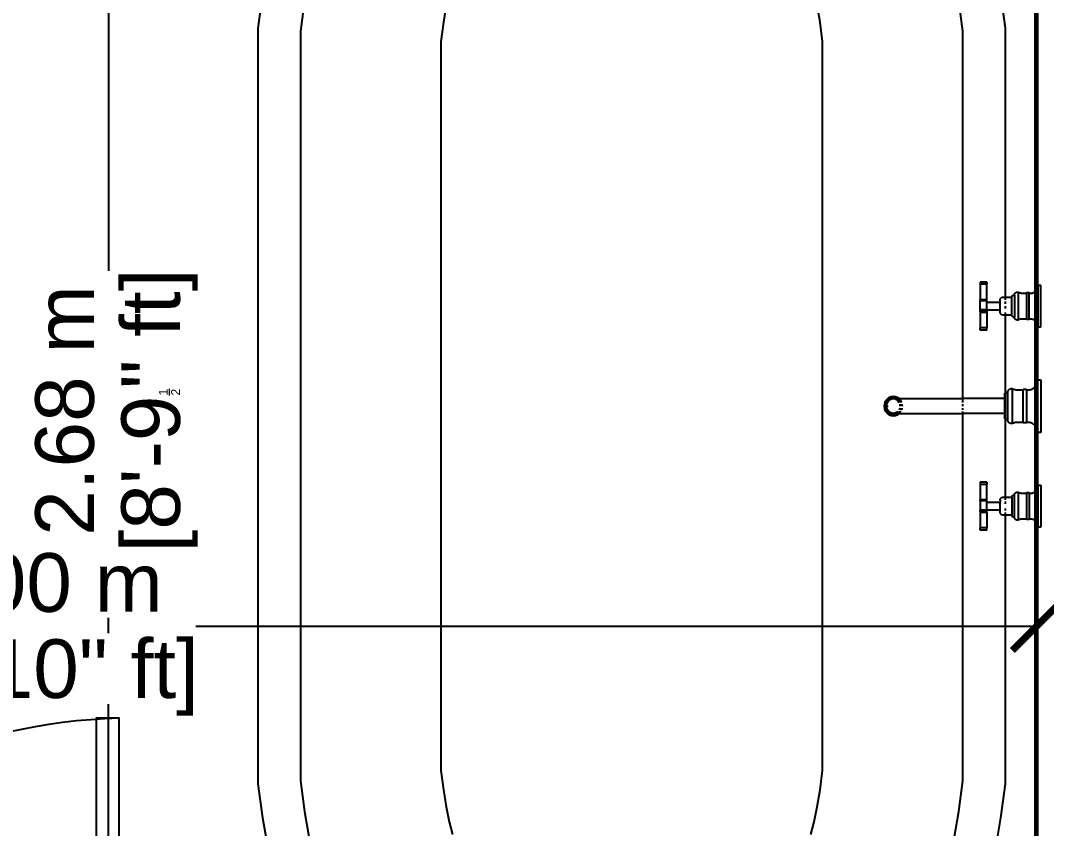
# Model space of a CAD drawing. Header units: metres. Extents: x 12.2 to 77.2, y 18.8 to 35.5.
# Drawn here: x 33.386 to 34.925, y 27.321 to 28.532 of the extents above; entities that cross this region are included whole.
import ezdxf

# ---------------------------------------------------------------- set-up
doc = ezdxf.new("R2010")
doc.units = ezdxf.units.M
doc.layers.get('Defpoints').update_dxf_attribs({"lineweight": 0})
doc.layers.add('0inne_gulv', color=7, linetype='Continuous', lineweight=13)
doc.layers.add('A-WALL', color=250, linetype='Continuous', lineweight=60)
doc.styles.add('TEXTS', font='swissl.ttf')
doc.dimstyles.new('Copy of DIMTEXT', dxfattribs={"dimscale": 0.3, "dimtxt": 0.22, "dimasz": 0.18, "dimexe": 0.05, "dimexo": 0.05, "dimgap": 0.05, "dimtad": 0, "dimzin": 1, "dimdsep": 46, "dimtxsty": 'TEXTS', "dimblk": 'ARCHTICK', "dimcen": 0.1, "dimclrd": 256, "dimclre": 6, "dimclrt": 7, "dimadec": 0, "dimazin": 0, "dimtfac": 0.15, "dimtix": 1, "dimtofl": 0, "dimtmove": 1, "dimatfit": 3, "dimldrblk": 'OPEN', "dimfxl": 1, "dimtolj": 1, "dimtzin": 0, "dimarcsym": 0})

# ---------------------------------------------------------------- blocks, each defined once
blk = doc.blocks.new('*U22')
blk.add_lwpolyline([(33.6, 1124.4, -0.396717), (966.4, 192)], format="xyb")
for points in [[(72, 192), (33.6, 192), (33.6, 1124.4), (72, 1124.4)], [(33.6, 192), (16.8, 192), (16.8, 192), (16.8, 192), (16.8, 192), (16.8, 177), (0, 177), (0, 190.9), (0, 40.9), (0, 55.9), (16.8, 55.9), (16.8, 40.9), (33.6, 40.9), (33.6, 40.9), (50, 40.9), (50, 144), (33.6, 144)], [(1000, 177), (1000, 192), (1000, 192), (1000, 40.9), (1000, 55.9), (983.2, 55.9), (983.2, 40.9), (966.4, 40.9), (966.4, 40.9), (950, 40.9), (950, 144), (966.4, 144), (966.4, 192), (983.2, 192), (983.2, 177)]]:
    blk.add_lwpolyline(points, close=True)
blk.add_lwpolyline([(33.6, 192), (72, 192)])
blk = doc.blocks.new('_ArchTick')
at = {"color": 0, "linetype": 'ByBlock', "const_width": 0.15}
blk.add_lwpolyline([(-0.5, -0.5), (0.5, 0.5)], dxfattribs=at)
blk = doc.blocks.new('*D51')
at = {"layer": '0inne_gulv', "color": 6, "lineweight": -2, "transparency": 16777216}
for p, q in [((33.5818, 29.2875), (33.4978, 29.2875)), ((33.5818, 26.6078), (33.4978, 26.6078))]:
    blk.add_line(p, q, dxfattribs=at)
at = {"layer": '0inne_gulv', "lineweight": -2, "transparency": 16777216}
for p, q in [((33.5178, 29.2875), (33.5178, 28.1571)), ((33.5178, 26.6078), (33.5178, 27.7382))]:
    blk.add_line(p, q, dxfattribs=at)
at = {"layer": 'Defpoints', "color": 0, "transparency": 16777216}
for p in [(33.6018, 29.2875), (33.5178, 26.6078), (33.6018, 26.6078)]:
    blk.add_point(p, dxfattribs=at)
at = {"layer": '0inne_gulv', "lineweight": -2, "transparency": 16777216, "xscale": 0.072, "yscale": 0.072, "zscale": 0.072}
for p, rotation in [((33.5178, 29.2875), 90), ((33.5178, 26.6078), 270)]:
    blk.add_blockref('_ArchTick', p, dxfattribs=dict(at, rotation=rotation))
at = {"layer": '0inne_gulv', "color": 7, "transparency": 16777216, "char_height": 0.088, "attachment_point": 5, "rotation": 90, "style": 'TEXTS', "bg_fill": 3, "box_fill_scale": 1.1, "bg_fill_color": 256, "bg_fill_true_color": 13158600, "bg_fill_transparency": 0}
for s, insert in [('\\A1;[8\'-9{\\H0.15x;\\S1/2;}" ft]', (33.5944, 27.9477)), ('\\A1;2.68 m', (33.4526, 27.9477))]:
    blk.add_mtext(s, dxfattribs=dict(at, insert=insert))
blk = doc.blocks.new('_Open')
at = {"color": 0, "linetype": 'ByBlock', "lineweight": -2}
for p, q in [((-1, 0.167), (0, 0)), ((-1, -0.167), (0, 0)), ((0, 0), (-1, 0))]:
    blk.add_line(p, q, dxfattribs=at)
blk = doc.blocks.new('*D52')
at = {"layer": '0inne_gulv', "color": 6, "lineweight": -2, "transparency": 16777216}
for p, q in [((31.913, 27.2639), (31.913, 27.6439)), ((34.9102, 27.2639), (34.9102, 27.6439))]:
    blk.add_line(p, q, dxfattribs=at)
at = {"layer": '0inne_gulv', "lineweight": -2, "transparency": 16777216}
for p, q in [((31.913, 27.6239), (33.1741, 27.6239)), ((34.9102, 27.6239), (33.6491, 27.6239))]:
    blk.add_line(p, q, dxfattribs=at)
at = {"layer": 'Defpoints', "color": 0, "transparency": 16777216}
for p in [(34.9102, 27.6239), (31.913, 27.1277), (34.9102, 27.1277)]:
    blk.add_point(p, dxfattribs=at)
at = {"layer": '0inne_gulv', "lineweight": -2, "transparency": 16777216, "xscale": 0.072, "yscale": 0.072, "zscale": 0.072, "rotation": 180}
blk.add_blockref('_ArchTick', (31.913, 27.6239), dxfattribs=at)
at = {"layer": '0inne_gulv', "lineweight": -2, "transparency": 16777216, "xscale": 0.072, "yscale": 0.072, "zscale": 0.072}
blk.add_blockref('_ArchTick', (34.9102, 27.6239), dxfattribs=at)
at = {"layer": '0inne_gulv', "color": 7, "transparency": 16777216, "char_height": 0.088, "attachment_point": 5, "style": 'TEXTS', "bg_fill": 3, "box_fill_scale": 1.1, "bg_fill_color": 256, "bg_fill_true_color": 13158600, "bg_fill_transparency": 0}
for s, insert in [('\\A1;3.00 m', (33.4116, 27.6892)), ('\\A1;[9\'-10" ft]', (33.4116, 27.5473))]:
    blk.add_mtext(s, dxfattribs=dict(at, insert=insert))

msp = doc.modelspace()

# ---------------------------------------------------------------- linework, layer by layer
for p, q in [((33.7422, 28.521), (33.7422, 27.3877)), ((33.806, 28.5163), (33.806, 27.3924)), ((34.7999, 27.9655), (34.7999, 28.5163)), ((34.8637, 28.1178), (34.8637, 28.521)), ((34.0165, 28.5008), (34.0165, 27.4079)), ((34.5895, 27.4079), (34.5895, 28.5008)), ((34.8359, 28.1403), (34.8259, 28.1403)), ((34.8259, 28.1403), (34.8259, 28.137)), ((34.8359, 28.137), (34.8259, 28.137)), ((34.8259, 28.137), (34.8259, 28.1139)), ((34.8359, 28.1403), (34.8359, 28.137)), ((34.8359, 28.1139), (34.8359, 28.137)), ((34.9098, 28.1273), (34.9102, 28.1278)), ((34.9102, 28.1278), (34.9107, 28.1285)), ((34.9107, 28.1285), (34.9115, 28.1298)), ((34.9115, 28.1298), (34.9121, 28.1312)), ((34.9121, 28.1312), (34.9126, 28.1327)), ((34.9126, 28.1327), (34.9128, 28.1343)), ((34.9128, 28.1343), (34.9129, 28.1358)), ((34.9129, 28.1358), (34.9169, 28.1358)), ((34.9129, 28.0728), (34.9129, 28.1358)), ((34.9169, 28.0728), (34.9169, 28.1358)), ((34.8259, 28.1123), (34.8259, 28.1139)), ((34.8359, 28.1139), (34.8259, 28.1139)), ((34.8359, 28.1123), (34.8359, 28.1139)), ((34.8559, 28.1133), (34.856, 28.1139)), ((34.8559, 28.1103), (34.8559, 28.1133)), ((34.856, 28.1139), (34.8561, 28.1145)), ((34.8561, 28.1145), (34.8563, 28.1151)), ((34.8563, 28.1151), (34.8565, 28.1156)), ((34.8565, 28.1156), (34.8568, 28.1161)), ((34.8568, 28.1161), (34.8571, 28.1165)), ((34.8571, 28.1165), (34.8575, 28.1169)), ((34.8575, 28.1169), (34.858, 28.1172)), ((34.858, 28.1172), (34.8584, 28.1175)), ((34.8584, 28.1175), (34.8589, 28.1177)), ((34.8589, 28.1177), (34.8595, 28.1178)), ((34.8595, 28.1178), (34.86, 28.1178)), ((34.86, 28.1178), (34.8637, 28.1178)), ((34.8637, 28.1174), (34.8637, 28.1178)), ((34.8637, 28.1178), (34.8733, 28.1178)), ((34.8637, 28.1139), (34.8637, 28.116)), ((34.8733, 28.1178), (34.8734, 28.1183)), ((34.8733, 28.0908), (34.8733, 28.1178)), ((34.8734, 28.1183), (34.8736, 28.1188)), ((34.8736, 28.1188), (34.8738, 28.1193)), ((34.8738, 28.1193), (34.874, 28.1197)), ((34.874, 28.1197), (34.8744, 28.1201)), ((34.8744, 28.1201), (34.8747, 28.1204)), ((34.8747, 28.1204), (34.8751, 28.1206)), ((34.8751, 28.1206), (34.8755, 28.1208)), ((34.8755, 28.1208), (34.876, 28.1209)), ((34.876, 28.1209), (34.8764, 28.121)), ((34.8764, 28.121), (34.8769, 28.1209)), ((34.8769, 28.1209), (34.8773, 28.1208)), ((34.8773, 28.1208), (34.8774, 28.1214)), ((34.8773, 28.1208), (34.8773, 28.0878)), ((34.8774, 28.1214), (34.8775, 28.122)), ((34.8775, 28.122), (34.8776, 28.1226)), ((34.8776, 28.1226), (34.8779, 28.1231)), ((34.8779, 28.1231), (34.8782, 28.1236)), ((34.8782, 28.1236), (34.8785, 28.124)), ((34.8785, 28.124), (34.8789, 28.1244)), ((34.8789, 28.1244), (34.8793, 28.1247)), ((34.8793, 28.1247), (34.8798, 28.125)), ((34.8798, 28.125), (34.8803, 28.1252)), ((34.8803, 28.1252), (34.8808, 28.1253)), ((34.8808, 28.1253), (34.8813, 28.1253)), ((34.8813, 28.1253), (34.8827, 28.1253)), ((34.8827, 28.1253), (34.8832, 28.1251)), ((34.8827, 28.1253), (34.8827, 28.0833)), ((34.8832, 28.1251), (34.8837, 28.1249)), ((34.8837, 28.1249), (34.8843, 28.1247)), ((34.8843, 28.1247), (34.8848, 28.1245)), ((34.8848, 28.1245), (34.8854, 28.1243)), ((34.8854, 28.1243), (34.8859, 28.1242)), ((34.8859, 28.1242), (34.8865, 28.1241)), ((34.8865, 28.1241), (34.8871, 28.124)), ((34.8871, 28.124), (34.8876, 28.1239)), ((34.8876, 28.1239), (34.8882, 28.1239)), ((34.8882, 28.1239), (34.8888, 28.1238)), ((34.8888, 28.1238), (34.8894, 28.1238)), ((34.8894, 28.1238), (34.8956, 28.1238)), ((34.8956, 28.1246), (34.8996, 28.1246)), ((34.8956, 28.1246), (34.8956, 28.1238)), ((34.8956, 28.1238), (34.8956, 28.0848)), ((34.8996, 28.1246), (34.8996, 28.1238)), ((34.8996, 28.1238), (34.9023, 28.1238)), ((34.8996, 28.0848), (34.8996, 28.1238)), ((34.9023, 28.1238), (34.9037, 28.1239)), ((34.9037, 28.1239), (34.905, 28.1242)), ((34.905, 28.1242), (34.9063, 28.1247)), ((34.9063, 28.1247), (34.9076, 28.1254)), ((34.9076, 28.1254), (34.9088, 28.1263)), ((34.9088, 28.1263), (34.9098, 28.1273)), ((34.8359, 28.1123), (34.8259, 28.1123)), ((34.8259, 28.0985), (34.8259, 28.1123)), ((34.8359, 28.0985), (34.8259, 28.0985)), ((34.8259, 28.0964), (34.8259, 28.0985)), ((34.8359, 28.1103), (34.8359, 28.1123)), ((34.8359, 28.1103), (34.8559, 28.1103)), ((34.8359, 28.0985), (34.8359, 28.1103)), ((34.8359, 28.0983), (34.8359, 28.0985)), ((34.8559, 28.0983), (34.8359, 28.0983)), ((34.8359, 28.0964), (34.8359, 28.0983)), ((34.8559, 28.0983), (34.8559, 28.1103)), ((34.8559, 28.0953), (34.8559, 28.0983)), ((34.8637, 28.1078), (34.8637, 28.1111)), ((34.8637, 28.1008), (34.8637, 28.1043)), ((34.8359, 28.0964), (34.8259, 28.0964)), ((34.8259, 28.0964), (34.8259, 28.0947)), ((34.8359, 28.0947), (34.8259, 28.0947)), ((34.8259, 28.0947), (34.8259, 28.0716)), ((34.8359, 28.0964), (34.8359, 28.0947)), ((34.8359, 28.0947), (34.8359, 28.0716)), ((34.856, 28.0947), (34.8559, 28.0953)), ((34.8561, 28.0942), (34.856, 28.0947)), ((34.8563, 28.0936), (34.8561, 28.0942)), ((34.8565, 28.0931), (34.8563, 28.0936)), ((34.8568, 28.0926), (34.8565, 28.0931)), ((34.8571, 28.0921), (34.8568, 28.0926)), ((34.8575, 28.0918), (34.8571, 28.0921)), ((34.858, 28.0914), (34.8575, 28.0918)), ((34.8584, 28.0912), (34.858, 28.0914)), ((34.8589, 28.091), (34.8584, 28.0912)), ((34.8595, 28.0909), (34.8589, 28.091)), ((34.86, 28.0908), (34.8595, 28.0909)), ((34.8637, 28.0908), (34.86, 28.0908)), ((34.8637, 28.0908), (34.8637, 28.0948)), ((34.8733, 28.0908), (34.8637, 28.0908)), ((34.8637, 27.974), (34.8637, 28.0908)), ((34.8734, 28.0903), (34.8733, 28.0908)), ((34.8736, 28.0898), (34.8734, 28.0903)), ((34.8738, 28.0894), (34.8736, 28.0898)), ((34.874, 28.089), (34.8738, 28.0894)), ((34.8744, 28.0886), (34.874, 28.089)), ((34.8747, 28.0883), (34.8744, 28.0886)), ((34.8751, 28.088), (34.8747, 28.0883)), ((34.8755, 28.0879), (34.8751, 28.088)), ((34.876, 28.0877), (34.8755, 28.0879)), ((34.8764, 28.0877), (34.876, 28.0877)), ((34.8769, 28.0877), (34.8764, 28.0877)), ((34.8773, 28.0878), (34.8769, 28.0877)), ((34.8774, 28.0872), (34.8773, 28.0878)), ((34.8775, 28.0867), (34.8774, 28.0872)), ((34.8776, 28.0861), (34.8775, 28.0867)), ((34.8779, 28.0856), (34.8776, 28.0861)), ((34.8782, 28.0851), (34.8779, 28.0856)), ((34.8785, 28.0846), (34.8782, 28.0851)), ((34.8789, 28.0843), (34.8785, 28.0846)), ((34.8793, 28.0839), (34.8789, 28.0843)), ((34.8798, 28.0837), (34.8793, 28.0839)), ((34.8803, 28.0835), (34.8798, 28.0837)), ((34.8808, 28.0834), (34.8803, 28.0835)), ((34.8813, 28.0833), (34.8808, 28.0834)), ((34.8827, 28.0833), (34.8813, 28.0833)), ((34.8832, 28.0836), (34.8827, 28.0833)), ((34.8837, 28.0838), (34.8832, 28.0836)), ((34.8843, 28.084), (34.8837, 28.0838)), ((34.8848, 28.0842), (34.8843, 28.084)), ((34.8854, 28.0843), (34.8848, 28.0842)), ((34.8859, 28.0845), (34.8854, 28.0843)), ((34.8865, 28.0846), (34.8859, 28.0845)), ((34.8871, 28.0847), (34.8865, 28.0846)), ((34.8876, 28.0847), (34.8871, 28.0847)), ((34.8882, 28.0848), (34.8876, 28.0847)), ((34.8888, 28.0848), (34.8882, 28.0848)), ((34.8894, 28.0848), (34.8888, 28.0848)), ((34.8956, 28.0848), (34.8894, 28.0848)), ((34.8956, 28.0841), (34.8956, 28.0848)), ((34.8996, 28.0841), (34.8956, 28.0841)), ((34.9023, 28.0848), (34.8996, 28.0848)), ((34.8996, 28.0841), (34.8996, 28.0848)), ((34.9037, 28.0847), (34.9023, 28.0848)), ((34.905, 28.0844), (34.9037, 28.0847)), ((34.9063, 28.0839), (34.905, 28.0844)), ((34.9076, 28.0832), (34.9063, 28.0839)), ((34.9088, 28.0824), (34.9076, 28.0832)), ((34.9098, 28.0813), (34.9088, 28.0824)), ((34.8359, 28.0716), (34.8259, 28.0716)), ((34.8259, 28.0683), (34.8259, 28.0716)), ((34.8359, 28.0683), (34.8259, 28.0683)), ((34.8359, 28.0683), (34.8359, 28.0716)), ((34.9102, 28.0808), (34.9098, 28.0813)), ((34.9107, 28.0801), (34.9102, 28.0808)), ((34.9115, 28.0788), (34.9107, 28.0801)), ((34.9121, 28.0774), (34.9115, 28.0788)), ((34.9126, 28.0759), (34.9121, 28.0774)), ((34.9128, 28.0744), (34.9126, 28.0759)), ((34.9129, 28.0728), (34.9128, 28.0744)), ((34.9169, 28.0728), (34.9129, 28.0728)), ((34.9109, 27.9879), (34.9115, 27.9898)), ((34.9115, 27.9898), (34.9118, 27.9917)), ((34.9118, 27.9917), (34.9119, 27.9937)), ((34.9119, 27.9937), (34.9169, 27.9937)), ((34.9119, 27.9149), (34.9119, 27.9937)), ((34.9169, 27.9937), (34.9169, 27.9149)), ((34.8633, 27.9735), (34.8637, 27.974)), ((34.8637, 27.974), (34.8642, 27.9744)), ((34.8637, 27.974), (34.8637, 27.974)), ((34.8637, 27.9347), (34.8637, 27.974)), ((34.8642, 27.9744), (34.8647, 27.9747)), ((34.8647, 27.9747), (34.8652, 27.9749)), ((34.8652, 27.9749), (34.8657, 27.975)), ((34.8657, 27.975), (34.8663, 27.9751)), ((34.8663, 27.9751), (34.8669, 27.9751)), ((34.8669, 27.9751), (34.8674, 27.9749)), ((34.8674, 27.9749), (34.8675, 27.9757)), ((34.8674, 27.9337), (34.8674, 27.9749)), ((34.8675, 27.9757), (34.8676, 27.9764)), ((34.8676, 27.9764), (34.8678, 27.9771)), ((34.8678, 27.9771), (34.8681, 27.9777)), ((34.8681, 27.9777), (34.8685, 27.9784)), ((34.8685, 27.9784), (34.8689, 27.9789)), ((34.8689, 27.9789), (34.8694, 27.9794)), ((34.8694, 27.9794), (34.8699, 27.9798)), ((34.8699, 27.9798), (34.8705, 27.9801)), ((34.8705, 27.9801), (34.8711, 27.9804)), ((34.8711, 27.9804), (34.8718, 27.9805)), ((34.8718, 27.9805), (34.8724, 27.9806)), ((34.8724, 27.9806), (34.8741, 27.9806)), ((34.8741, 27.9806), (34.8748, 27.9803)), ((34.8741, 27.9806), (34.8741, 27.9281)), ((34.8748, 27.9803), (34.8754, 27.98)), ((34.8754, 27.98), (34.8761, 27.9797)), ((34.8761, 27.9797), (34.8768, 27.9795)), ((34.8768, 27.9795), (34.8775, 27.9793)), ((34.8775, 27.9793), (34.8782, 27.9792)), ((34.8782, 27.9792), (34.8789, 27.979)), ((34.8789, 27.979), (34.8796, 27.9789)), ((34.8796, 27.9789), (34.8803, 27.9788)), ((34.8803, 27.9788), (34.881, 27.9787)), ((34.881, 27.9787), (34.8817, 27.9787)), ((34.8817, 27.9787), (34.8825, 27.9787)), ((34.8825, 27.9787), (34.8902, 27.9787)), ((34.8902, 27.9796), (34.8952, 27.9796)), ((34.8902, 27.9796), (34.8902, 27.9787)), ((34.8902, 27.9299), (34.8902, 27.9787)), ((34.8952, 27.9796), (34.8952, 27.9787)), ((34.8952, 27.9787), (34.8986, 27.9787)), ((34.8952, 27.9787), (34.8952, 27.9299)), ((34.8986, 27.9787), (34.9003, 27.9788)), ((34.9003, 27.9788), (34.902, 27.9792)), ((34.902, 27.9792), (34.9037, 27.9798)), ((34.9037, 27.9798), (34.9053, 27.9807)), ((34.9053, 27.9807), (34.9067, 27.9818)), ((34.9067, 27.9818), (34.908, 27.9831)), ((34.908, 27.9831), (34.9092, 27.9846)), ((34.9092, 27.9846), (34.9101, 27.9862)), ((34.9101, 27.9862), (34.9102, 27.9863)), ((34.9102, 27.9863), (34.9109, 27.9879)), ((34.6826, 27.9582), (34.684, 27.9618)), ((34.684, 27.9618), (34.6861, 27.9649)), ((34.6843, 27.9577), (34.6854, 27.9609)), ((34.6854, 27.9609), (34.6873, 27.9636)), ((34.6859, 27.9572), (34.6869, 27.9599)), ((34.6861, 27.9649), (34.6889, 27.9673)), ((34.6869, 27.9599), (34.6885, 27.9622)), ((34.6873, 27.9636), (34.6897, 27.9657)), ((34.6885, 27.9622), (34.6906, 27.964)), ((34.6889, 27.9673), (34.6921, 27.9688)), ((34.6897, 27.9657), (34.6925, 27.967)), ((34.6906, 27.964), (34.693, 27.9651)), ((34.6921, 27.9688), (34.6956, 27.9693)), ((34.6925, 27.967), (34.6956, 27.9674)), ((34.693, 27.9651), (34.6956, 27.9655)), ((34.6956, 27.9693), (34.699, 27.9688)), ((34.6956, 27.9674), (34.6986, 27.967)), ((34.6956, 27.9655), (34.6981, 27.9651)), ((34.6956, 27.9655), (34.7016, 27.9655)), ((34.6986, 27.967), (34.7014, 27.9657)), ((34.699, 27.9688), (34.7022, 27.9673)), ((34.6995, 27.9645), (34.7005, 27.964)), ((34.7005, 27.964), (34.7026, 27.9622)), ((34.7014, 27.9657), (34.7016, 27.9655)), ((34.7016, 27.9655), (34.7032, 27.9641)), ((34.7043, 27.9655), (34.7016, 27.9655)), ((34.7022, 27.9673), (34.7043, 27.9655)), ((34.7026, 27.9622), (34.7042, 27.9599)), ((34.7033, 27.964), (34.7038, 27.9636)), ((34.7038, 27.9636), (34.7057, 27.9609)), ((34.7043, 27.9655), (34.7049, 27.965)), ((34.7043, 27.9655), (34.7999, 27.9655)), ((34.7056, 27.964), (34.7071, 27.9618)), ((34.7057, 27.9609), (34.706, 27.9599)), ((34.7071, 27.9618), (34.7078, 27.9599)), ((34.7999, 27.9651), (34.7999, 27.9655)), ((34.8624, 27.9655), (34.7999, 27.9655)), ((34.7999, 27.9599), (34.7999, 27.964)), ((34.8624, 27.9712), (34.8625, 27.9718)), ((34.8624, 27.9712), (34.8624, 27.9655)), ((34.8624, 27.9655), (34.8624, 27.9431)), ((34.8625, 27.9718), (34.8627, 27.9724)), ((34.8627, 27.9724), (34.863, 27.973)), ((34.863, 27.973), (34.8633, 27.9735)), ((34.6822, 27.9543), (34.6826, 27.9582)), ((34.6826, 27.9504), (34.6822, 27.9543)), ((34.684, 27.9468), (34.6826, 27.9504)), ((34.6839, 27.9543), (34.6843, 27.9577)), ((34.6843, 27.9509), (34.6839, 27.9543)), ((34.6861, 27.9437), (34.684, 27.9468)), ((34.6854, 27.9477), (34.6843, 27.9509)), ((34.6873, 27.945), (34.6854, 27.9477)), ((34.6856, 27.9543), (34.6859, 27.9572)), ((34.6859, 27.9514), (34.6856, 27.9543)), ((34.6856, 27.9543), (34.6878, 27.9543)), ((34.6869, 27.9487), (34.6859, 27.9514)), ((34.6889, 27.9413), (34.6861, 27.9437)), ((34.6885, 27.9464), (34.6869, 27.9487)), ((34.6897, 27.9429), (34.6873, 27.945)), ((34.6906, 27.9446), (34.6885, 27.9464)), ((34.693, 27.9435), (34.6906, 27.9446)), ((34.6956, 27.9431), (34.693, 27.9435)), ((34.6981, 27.9435), (34.6956, 27.9431)), ((34.6956, 27.9431), (34.7016, 27.9431)), ((34.7005, 27.9446), (34.6981, 27.9435)), ((34.7026, 27.9464), (34.7005, 27.9446)), ((34.7016, 27.9431), (34.7014, 27.9429)), ((34.7038, 27.945), (34.7016, 27.9431)), ((34.7043, 27.9431), (34.7016, 27.9431)), ((34.7043, 27.9431), (34.7022, 27.9413)), ((34.7047, 27.9464), (34.7038, 27.945)), ((34.7052, 27.9514), (34.7042, 27.9487)), ((34.705, 27.9437), (34.7043, 27.9431)), ((34.7043, 27.9431), (34.7999, 27.9431)), ((34.7069, 27.9464), (34.705, 27.9437)), ((34.7052, 27.9572), (34.7055, 27.9543)), ((34.7068, 27.9509), (34.706, 27.9487)), ((34.7069, 27.9514), (34.7068, 27.9509)), ((34.7069, 27.9572), (34.7072, 27.9543)), ((34.7085, 27.9504), (34.7078, 27.9487)), ((34.7086, 27.9514), (34.7085, 27.9504)), ((34.7086, 27.9572), (34.7089, 27.9543)), ((34.7999, 27.9543), (34.7999, 27.9572)), ((34.7999, 27.9487), (34.7999, 27.9514)), ((34.7999, 27.9431), (34.7999, 27.9464)), ((34.7999, 27.3924), (34.7999, 27.9431)), ((34.8624, 27.9431), (34.7999, 27.9431)), ((34.8624, 27.9431), (34.8624, 27.9374)), ((34.6921, 27.9398), (34.6889, 27.9413)), ((34.6925, 27.9416), (34.6897, 27.9429)), ((34.6956, 27.9393), (34.6921, 27.9398)), ((34.6956, 27.9412), (34.6925, 27.9416)), ((34.6986, 27.9416), (34.6956, 27.9412)), ((34.699, 27.9398), (34.6956, 27.9393)), ((34.7014, 27.9429), (34.6986, 27.9416)), ((34.7022, 27.9413), (34.699, 27.9398)), ((34.8625, 27.9368), (34.8624, 27.9374)), ((34.8627, 27.9362), (34.8625, 27.9368)), ((34.863, 27.9356), (34.8627, 27.9362)), ((34.8633, 27.9351), (34.863, 27.9356)), ((34.8637, 27.9347), (34.8633, 27.9351)), ((34.8637, 27.9346), (34.8637, 27.9347)), ((34.8642, 27.9343), (34.8637, 27.9346)), ((34.8637, 27.8178), (34.8637, 27.9346)), ((34.8647, 27.9339), (34.8642, 27.9343)), ((34.8652, 27.9337), (34.8647, 27.9339)), ((34.8657, 27.9336), (34.8652, 27.9337)), ((34.8663, 27.9335), (34.8657, 27.9336)), ((34.8669, 27.9336), (34.8663, 27.9335)), ((34.8674, 27.9337), (34.8669, 27.9336)), ((34.8675, 27.9329), (34.8674, 27.9337)), ((34.8676, 27.9322), (34.8675, 27.9329)), ((34.8678, 27.9315), (34.8676, 27.9322)), ((34.8681, 27.9309), (34.8678, 27.9315)), ((34.8685, 27.9303), (34.8681, 27.9309)), ((34.8689, 27.9297), (34.8685, 27.9303)), ((34.8694, 27.9292), (34.8689, 27.9297)), ((34.8699, 27.9288), (34.8694, 27.9292)), ((34.8705, 27.9285), (34.8699, 27.9288)), ((34.8711, 27.9282), (34.8705, 27.9285)), ((34.8718, 27.9281), (34.8711, 27.9282)), ((34.8724, 27.9281), (34.8718, 27.9281)), ((34.8741, 27.9281), (34.8724, 27.9281)), ((34.8748, 27.9284), (34.8741, 27.9281)), ((34.8754, 27.9286), (34.8748, 27.9284)), ((34.8761, 27.9289), (34.8754, 27.9286)), ((34.8768, 27.9291), (34.8761, 27.9289)), ((34.8775, 27.9293), (34.8768, 27.9291)), ((34.8782, 27.9295), (34.8775, 27.9293)), ((34.8789, 27.9296), (34.8782, 27.9295)), ((34.8796, 27.9297), (34.8789, 27.9296)), ((34.8803, 27.9298), (34.8796, 27.9297)), ((34.881, 27.9299), (34.8803, 27.9298)), ((34.8817, 27.9299), (34.881, 27.9299)), ((34.8825, 27.9299), (34.8817, 27.9299)), ((34.8902, 27.9299), (34.8825, 27.9299)), ((34.8902, 27.929), (34.8902, 27.9299)), ((34.8952, 27.929), (34.8902, 27.929)), ((34.8986, 27.9299), (34.8952, 27.9299)), ((34.8952, 27.929), (34.8952, 27.9299)), ((34.9003, 27.9298), (34.8986, 27.9299)), ((34.902, 27.9294), (34.9003, 27.9298)), ((34.9037, 27.9288), (34.902, 27.9294)), ((34.9053, 27.9279), (34.9037, 27.9288)), ((34.9067, 27.9268), (34.9053, 27.9279)), ((34.908, 27.9255), (34.9067, 27.9268)), ((34.9092, 27.9241), (34.908, 27.9255)), ((34.9101, 27.9224), (34.9092, 27.9241)), ((34.9102, 27.9223), (34.9101, 27.9224)), ((34.9109, 27.9207), (34.9102, 27.9223)), ((34.9115, 27.9188), (34.9109, 27.9207)), ((34.9118, 27.9169), (34.9115, 27.9188)), ((34.9119, 27.9149), (34.9118, 27.9169)), ((34.9169, 27.9149), (34.9119, 27.9149)), ((34.8359, 27.8403), (34.8259, 27.8403)), ((34.8259, 27.8403), (34.8259, 27.837)), ((34.8359, 27.837), (34.8259, 27.837)), ((34.8259, 27.837), (34.8259, 27.8139)), ((34.8359, 27.8403), (34.8359, 27.837)), ((34.8359, 27.8139), (34.8359, 27.837)), ((34.9128, 27.8343), (34.9129, 27.8358)), ((34.9129, 27.8358), (34.9169, 27.8358)), ((34.9129, 27.7728), (34.9129, 27.8358)), ((34.9169, 27.8358), (34.9169, 27.7728)), ((34.874, 27.8197), (34.8744, 27.8201)), ((34.8744, 27.8201), (34.8747, 27.8204)), ((34.8747, 27.8204), (34.8751, 27.8206)), ((34.8751, 27.8206), (34.8755, 27.8208)), ((34.8755, 27.8208), (34.876, 27.8209)), ((34.876, 27.8209), (34.8764, 27.821)), ((34.8764, 27.821), (34.8769, 27.8209)), ((34.8769, 27.8209), (34.8773, 27.8208)), ((34.8773, 27.8208), (34.8774, 27.8214)), ((34.8773, 27.7878), (34.8773, 27.8208)), ((34.8774, 27.8214), (34.8775, 27.822)), ((34.8775, 27.822), (34.8776, 27.8226)), ((34.8776, 27.8226), (34.8779, 27.8231)), ((34.8779, 27.8231), (34.8782, 27.8236)), ((34.8782, 27.8236), (34.8785, 27.824)), ((34.8785, 27.824), (34.8789, 27.8244)), ((34.8789, 27.8244), (34.8793, 27.8247)), ((34.8793, 27.8247), (34.8798, 27.825)), ((34.8798, 27.825), (34.8803, 27.8252)), ((34.8803, 27.8252), (34.8808, 27.8253)), ((34.8808, 27.8253), (34.8813, 27.8253)), ((34.8813, 27.8253), (34.8827, 27.8253)), ((34.8827, 27.8253), (34.8832, 27.8251)), ((34.8827, 27.8253), (34.8827, 27.7833)), ((34.8832, 27.8251), (34.8837, 27.8249)), ((34.8837, 27.8249), (34.8843, 27.8247)), ((34.8843, 27.8247), (34.8848, 27.8245)), ((34.8848, 27.8245), (34.8854, 27.8243)), ((34.8854, 27.8243), (34.8859, 27.8242)), ((34.8859, 27.8242), (34.8865, 27.8241)), ((34.8865, 27.8241), (34.8871, 27.824)), ((34.8871, 27.824), (34.8876, 27.8239)), ((34.8876, 27.8239), (34.8882, 27.8239)), ((34.8882, 27.8239), (34.8888, 27.8238)), ((34.8888, 27.8238), (34.8894, 27.8238)), ((34.8894, 27.8238), (34.8956, 27.8238)), ((34.8956, 27.8246), (34.8996, 27.8246)), ((34.8956, 27.8246), (34.8956, 27.8238)), ((34.8956, 27.8238), (34.8956, 27.7848)), ((34.8996, 27.8246), (34.8996, 27.8238)), ((34.8996, 27.8238), (34.9023, 27.8238)), ((34.8996, 27.8238), (34.8996, 27.7848)), ((34.9023, 27.8238), (34.9037, 27.8239)), ((34.9037, 27.8239), (34.905, 27.8242)), ((34.905, 27.8242), (34.9063, 27.8247)), ((34.9063, 27.8247), (34.9076, 27.8254)), ((34.9076, 27.8254), (34.9088, 27.8263)), ((34.9088, 27.8263), (34.9098, 27.8273)), ((34.9098, 27.8273), (34.9102, 27.8278)), ((34.9102, 27.8278), (34.9107, 27.8285)), ((34.9107, 27.8285), (34.9115, 27.8298)), ((34.9115, 27.8298), (34.9121, 27.8312)), ((34.9121, 27.8312), (34.9126, 27.8327)), ((34.9126, 27.8327), (34.9128, 27.8343)), ((34.8259, 27.8123), (34.8259, 27.8139)), ((34.8359, 27.8139), (34.8259, 27.8139)), ((34.8359, 27.8123), (34.8259, 27.8123)), ((34.8259, 27.8123), (34.8259, 27.7985)), ((34.8359, 27.8123), (34.8359, 27.8139)), ((34.8359, 27.8103), (34.8359, 27.8123)), ((34.8359, 27.8103), (34.8559, 27.8103)), ((34.8359, 27.7985), (34.8359, 27.8103)), ((34.8559, 27.8133), (34.856, 27.8139)), ((34.8559, 27.8133), (34.8559, 27.8103)), ((34.8559, 27.7983), (34.8559, 27.8103)), ((34.856, 27.8139), (34.8561, 27.8145)), ((34.8561, 27.8145), (34.8563, 27.8151)), ((34.8563, 27.8151), (34.8565, 27.8156)), ((34.8565, 27.8156), (34.8568, 27.8161)), ((34.8568, 27.8161), (34.8571, 27.8165)), ((34.8571, 27.8165), (34.8575, 27.8169)), ((34.8575, 27.8169), (34.858, 27.8172)), ((34.858, 27.8172), (34.8584, 27.8175)), ((34.8584, 27.8175), (34.8589, 27.8177)), ((34.8589, 27.8177), (34.8595, 27.8178)), ((34.8595, 27.8178), (34.86, 27.8178)), ((34.86, 27.8178), (34.8637, 27.8178)), ((34.8637, 27.8178), (34.8733, 27.8178)), ((34.8637, 27.8139), (34.8637, 27.8174)), ((34.8637, 27.8078), (34.8637, 27.8111)), ((34.8733, 27.8178), (34.8734, 27.8183)), ((34.8733, 27.8178), (34.8733, 27.7908)), ((34.8734, 27.8183), (34.8736, 27.8188)), ((34.8736, 27.8188), (34.8738, 27.8193)), ((34.8738, 27.8193), (34.874, 27.8197)), ((34.8359, 27.7985), (34.8259, 27.7985)), ((34.8259, 27.7964), (34.8259, 27.7985)), ((34.8359, 27.7964), (34.8259, 27.7964)), ((34.8259, 27.7964), (34.8259, 27.7947)), ((34.8259, 27.7947), (34.8259, 27.7716)), ((34.8359, 27.7947), (34.8259, 27.7947)), ((34.8359, 27.7983), (34.8359, 27.7985)), ((34.8559, 27.7983), (34.8359, 27.7983)), ((34.8359, 27.7964), (34.8359, 27.7983)), ((34.8359, 27.7947), (34.8359, 27.7964)), ((34.8359, 27.7947), (34.8359, 27.7716)), ((34.8559, 27.7953), (34.8559, 27.7983)), ((34.856, 27.7947), (34.8559, 27.7953)), ((34.8561, 27.7942), (34.856, 27.7947)), ((34.8563, 27.7936), (34.8561, 27.7942)), ((34.8565, 27.7931), (34.8563, 27.7936)), ((34.8568, 27.7926), (34.8565, 27.7931)), ((34.8571, 27.7921), (34.8568, 27.7926)), ((34.8575, 27.7918), (34.8571, 27.7921)), ((34.858, 27.7914), (34.8575, 27.7918)), ((34.8584, 27.7912), (34.858, 27.7914)), ((34.8589, 27.791), (34.8584, 27.7912)), ((34.8595, 27.7909), (34.8589, 27.791)), ((34.86, 27.7908), (34.8595, 27.7909)), ((34.8637, 27.7908), (34.86, 27.7908)), ((34.8637, 27.7976), (34.8637, 27.8008)), ((34.8637, 27.7908), (34.8637, 27.7948)), ((34.8637, 27.3877), (34.8637, 27.7908)), ((34.8733, 27.7908), (34.8637, 27.7908)), ((34.8734, 27.7903), (34.8733, 27.7908)), ((34.8736, 27.7898), (34.8734, 27.7903)), ((34.8738, 27.7894), (34.8736, 27.7898)), ((34.874, 27.789), (34.8738, 27.7894)), ((34.8744, 27.7886), (34.874, 27.789)), ((34.8747, 27.7883), (34.8744, 27.7886)), ((34.8751, 27.788), (34.8747, 27.7883)), ((34.8755, 27.7879), (34.8751, 27.788)), ((34.876, 27.7877), (34.8755, 27.7879)), ((34.8764, 27.7877), (34.876, 27.7877)), ((34.8769, 27.7877), (34.8764, 27.7877)), ((34.8773, 27.7878), (34.8769, 27.7877)), ((34.8774, 27.7872), (34.8773, 27.7878)), ((34.8775, 27.7867), (34.8774, 27.7872)), ((34.8776, 27.7861), (34.8775, 27.7867)), ((34.8779, 27.7856), (34.8776, 27.7861)), ((34.8782, 27.7851), (34.8779, 27.7856)), ((34.8785, 27.7846), (34.8782, 27.7851)), ((34.8789, 27.7843), (34.8785, 27.7846)), ((34.8793, 27.7839), (34.8789, 27.7843)), ((34.8798, 27.7837), (34.8793, 27.7839)), ((34.8803, 27.7835), (34.8798, 27.7837)), ((34.8808, 27.7834), (34.8803, 27.7835)), ((34.8813, 27.7833), (34.8808, 27.7834)), ((34.8827, 27.7833), (34.8813, 27.7833)), ((34.8832, 27.7836), (34.8827, 27.7833)), ((34.8837, 27.7838), (34.8832, 27.7836)), ((34.8843, 27.784), (34.8837, 27.7838)), ((34.8848, 27.7842), (34.8843, 27.784)), ((34.8854, 27.7843), (34.8848, 27.7842)), ((34.8859, 27.7845), (34.8854, 27.7843)), ((34.8865, 27.7846), (34.8859, 27.7845)), ((34.8871, 27.7847), (34.8865, 27.7846)), ((34.8876, 27.7847), (34.8871, 27.7847)), ((34.8882, 27.7848), (34.8876, 27.7847)), ((34.8888, 27.7848), (34.8882, 27.7848)), ((34.8894, 27.7848), (34.8888, 27.7848)), ((34.8956, 27.7848), (34.8894, 27.7848)), ((34.8956, 27.7841), (34.8956, 27.7848)), ((34.8996, 27.7841), (34.8956, 27.7841)), ((34.9023, 27.7848), (34.8996, 27.7848)), ((34.8996, 27.7841), (34.8996, 27.7848)), ((34.9037, 27.7847), (34.9023, 27.7848)), ((34.905, 27.7844), (34.9037, 27.7847)), ((34.9063, 27.7839), (34.905, 27.7844)), ((34.9076, 27.7832), (34.9063, 27.7839)), ((34.9088, 27.7824), (34.9076, 27.7832)), ((34.9098, 27.7813), (34.9088, 27.7824)), ((34.9102, 27.7808), (34.9098, 27.7813)), ((34.9107, 27.7801), (34.9102, 27.7808)), ((34.9115, 27.7788), (34.9107, 27.7801)), ((34.9121, 27.7774), (34.9115, 27.7788)), ((34.9126, 27.7759), (34.9121, 27.7774)), ((34.9128, 27.7744), (34.9126, 27.7759)), ((34.9129, 27.7728), (34.9128, 27.7744)), ((34.8359, 27.7716), (34.8259, 27.7716)), ((34.8259, 27.7683), (34.8259, 27.7716)), ((34.8359, 27.7683), (34.8259, 27.7683)), ((34.8359, 27.7683), (34.8359, 27.7716)), ((34.9169, 27.7728), (34.9129, 27.7728))]:
    msp.add_line(p, q)
for points in [[(33.749, 28.5718), (33.7422, 28.521)], [(33.8122, 28.5621), (33.806, 28.5163)], [(34.7999, 28.5163), (34.7938, 28.5621)], [(34.8637, 28.521), (34.8569, 28.5718)], [(34.0246, 28.5555), (34.0204, 28.53), (34.0165, 28.5008)], [(34.5895, 28.5008), (34.5856, 28.53), (34.5813, 28.5555)], [(34.0165, 27.4079), (34.0204, 27.3787), (34.0246, 27.3532), (34.0292, 27.331), (34.0341, 27.3118)], [(34.5719, 27.3118), (34.5768, 27.331), (34.5813, 27.3532), (34.5856, 27.3787), (34.5895, 27.4079)], [(33.806, 27.3924), (33.8122, 27.3466), (33.8191, 27.3061)], [(34.7869, 27.3061), (34.7938, 27.3466), (34.7999, 27.3924)], [(33.7422, 27.3877), (33.749, 27.3369), (33.7568, 27.2918)], [(34.8492, 27.2918), (34.8569, 27.3369), (34.8637, 27.3877)]]:
    msp.add_lwpolyline(points)
at = {"layer": 'A-WALL'}
for p, q in [((34.9102, 28.1278), (34.9102, 29.2875)), ((34.9102, 28.0808), (34.9102, 28.1278)), ((34.9102, 27.9863), (34.9102, 28.0808)), ((34.9102, 27.9223), (34.9102, 27.9863)), ((34.9102, 27.8278), (34.9102, 27.9223)), ((34.9102, 27.7808), (34.9102, 27.8278)), ((34.9102, 26.5951), (34.9102, 27.7808))]:
    msp.add_line(p, q, dxfattribs=at)

# ---------------------------------------------------------------- block references
at = {"xscale": -0.0009000000000045201, "yscale": 0.0009000000000045201, "zscale": 0.0009000000000045201}
msp.add_blockref('*U22', (33.564, 26.4744), dxfattribs=at)

# ---------------------------------------------------------------- next in the draw order: dimensions: what is measured, and where the dimension line sits
at = {"layer": '0inne_gulv'}
dim = msp.add_linear_dim(base=(33.5178, 26.6078), p1=(33.6018, 29.2875), p2=(33.6018, 26.6078), angle=90, dimstyle='Copy of DIMTEXT', override={"dimscale": 0.4, "dimpost": ' m\\X', "dimfxl": 0.9, "dimfxlon": 1, "dimtfill": 1}, dxfattribs=at)
dim.commit()
dim.dimension.update_dxf_attribs({"geometry": '*D51', "text_midpoint": (33.5178, 27.9477)})

# ---------------------------------------------------------------- next in the draw order: dimensions: what is measured, and where the dimension line sits
dim = msp.add_linear_dim(base=(34.9102, 27.6239), p1=(31.913, 27.1277), p2=(34.9102, 27.1277), dimstyle='Copy of DIMTEXT', override={"dimscale": 0.4, "dimpost": ' m\\X', "dimfxl": 0.9, "dimfxlon": 1, "dimtfill": 1}, dxfattribs=at)
dim.commit()
dim.dimension.update_dxf_attribs({"geometry": '*D52', "text_midpoint": (33.4116, 27.6239)})

doc.saveas('drawing.dxf')
